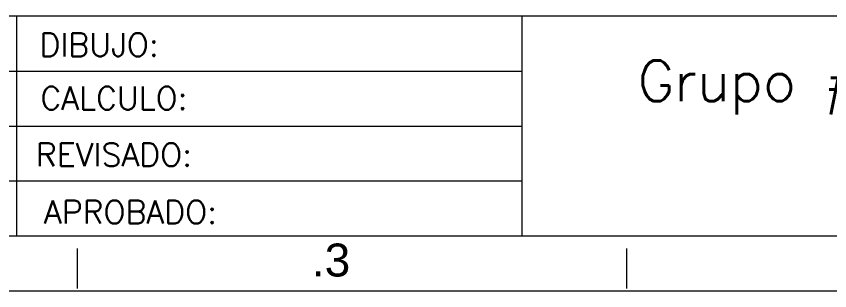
# Model space of a CAD drawing. Header units: inches. Extents: x 3989 to 4711, y 2881 to 3348.
# Drawn here: x 4179.8 to 4309.8, y 2881 to 2924.9 of the extents above; entities that cross this region are included whole.
import ezdxf
from ezdxf.enums import TextEntityAlignment as Align

# ---------------------------------------------------------------- set-up
doc = ezdxf.new("R2010")
doc.units = ezdxf.units.IN
doc.header["$MEASUREMENT"] = 0
doc.layers.add('CAJETIN', color=7, linetype='Continuous')
doc.layers.add('ROTULO', color=7, linetype='Continuous')
doc.styles.add('ROMAND', font='ROMANS.SHX')
doc.styles.add('ROMANS', font='romans')
doc.styles.add('SANSSERIF', font='sas_____.pfb')

msp = doc.modelspace()

# ---------------------------------------------------------------- linework, layer by layer
at = {"color": 18, "lineweight": 0, "true_color": 0x000000}
for p, q in [((4702.29002, 2924.85952), (4013.93899, 2924.85952)), ((4179.87138, 2924.85952), (4179.87138, 2889.73957)), ((4260.63433, 2924.85952), (4260.63433, 2889.73957)), ((4013.93899, 2916.07953), (4260.63433, 2916.07953)), ((4195.86417, 2916.07953), (4260.63433, 2916.07953)), ((4013.93899, 2907.29955), (4260.63433, 2907.29955)), ((4195.86417, 2907.29955), (4260.63433, 2907.29955)), ((4013.93899, 2898.51956), (4260.63433, 2898.51956)), ((4195.86417, 2898.51956), (4260.63433, 2898.51956)), ((4013.93899, 2889.73957), (4702.29002, 2889.73957)), ((4189.53874, 2887.73509), (4189.53874, 2881.34356)), ((4277.33862, 2887.73509), (4277.33862, 2881.34356)), ((3989.35502, 2880.95958), (4711.07001, 2880.95958))]:
    msp.add_line(p, q, dxfattribs=at)

# ---------------------------------------------------------------- texts
at = {"layer": 'CAJETIN', "color": 18, "lineweight": 0, "true_color": 0x000000}
for s, height, style, p in [('DIBUJO:', 3.707914, 'ROMANS', (4193.07608, 2920.30222)), ('Grupo # 3', 6.488849, 'ROMAND', (4301.95289, 2914.07563)), ('CALCULO:', 3.707914, 'ROMANS', (4195.44671, 2911.75772)), ('REVISADO:', 3.707914, 'ROMANS', (4195.44671, 2902.72092)), ('APROBADO:', 3.707914, 'ROMANS', (4198.08272, 2893.54535))]:
    msp.add_text(s, height=height, dxfattribs=dict(at, style=style)).set_placement(p, align=Align.MIDDLE)
at = {"layer": 'ROTULO', "color": 18, "lineweight": 0, "true_color": 0x000000, "style": 'SANSSERIF'}
msp.add_text('.3', height=5.267993, dxfattribs=at).set_placement((4230.13909, 2883.23805), align=Align.CENTER)

doc.saveas('drawing.dxf')
